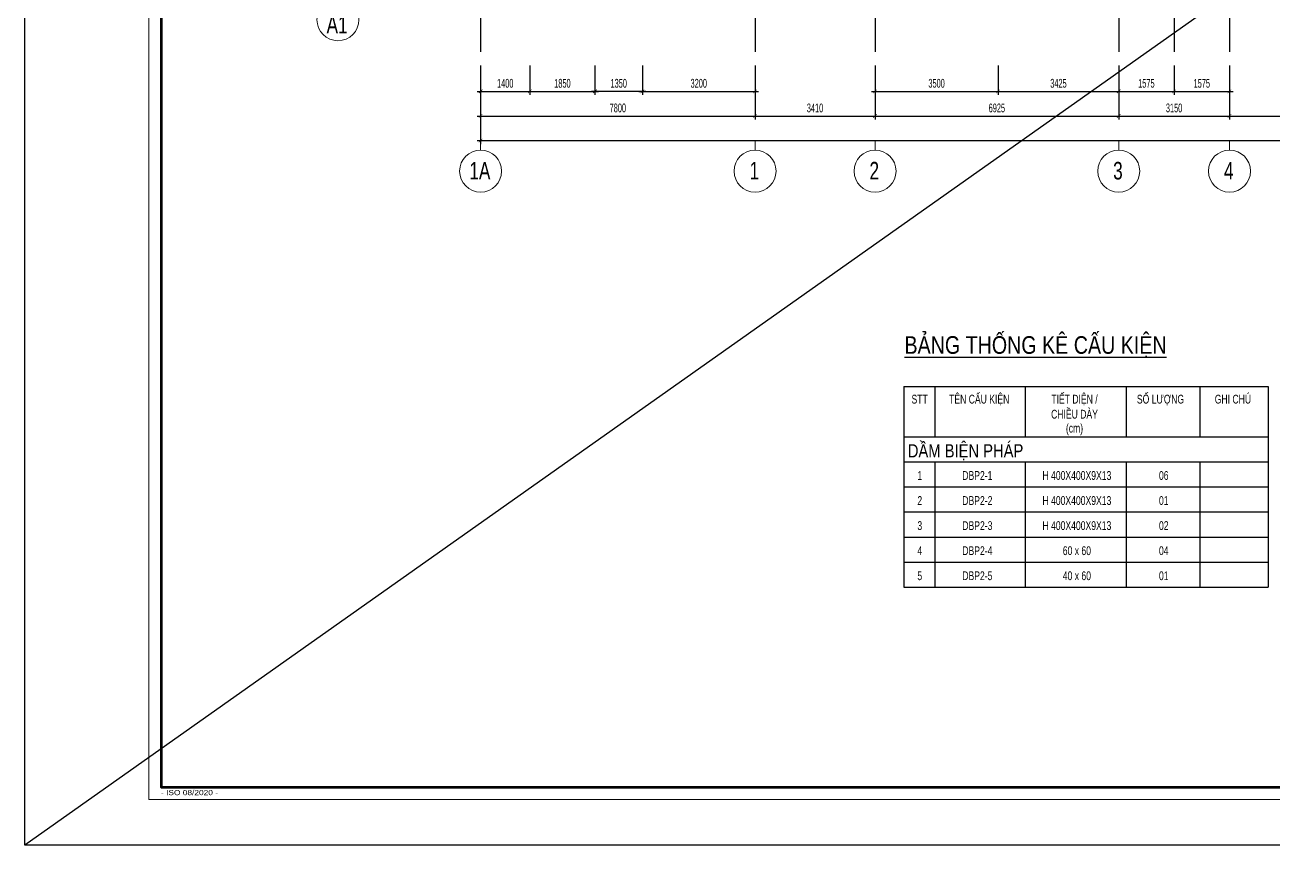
# Model space of a CAD drawing. Extents: x 71 to 1774126, y -14 to 415800.
# Drawn here: x 1549882 to 1585355, y 272647 to 295939 of the extents above; entities that cross this region are included whole.
import ezdxf
from ezdxf.enums import TextEntityAlignment as Align

# ---------------------------------------------------------------- set-up
doc = ezdxf.new("R2010")
doc.units = 0
doc.header["$LTSCALE"] = 1000
doc.header["$MEASUREMENT"] = 0
doc.header["$PDMODE"] = 3
doc.linetypes.add('CENTER2', pattern=[1.125, 0.75, -0.125, 0.125, -0.125])
doc.layers.get('0').update_dxf_attribs({"linetype": 'CONTINUOUS'})
doc.layers.get('Defpoints').update_dxf_attribs({"linetype": 'CONTINUOUS'})
for name, color, linetype, lineweight in [('CDC -TEXT KHUNG', 7, 'CONTINUOUS', 20), ('CDC-KHUNGTEN', 7, 'CONTINUOUS', 20), ('KCS_CHI', 1, 'CONTINUOUS', 15)]:
    doc.layers.add(name, color=color, linetype=linetype, lineweight=lineweight)
for name, color, linetype in [('CDC.01.AXIS', 160, 'CENTER2'), ('CDC.02.DIM', 1, 'CONTINUOUS'), ('CDC.03.BORDER', 3, 'CONTINUOUS'), ('CDC.06.TEXT', 2, 'CONTINUOUS'), ('CDC.10.HATCH', 9, 'CONTINUOUS'), ('CDC.16.BIGTEXT', 6, 'CONTINUOUS')]:
    doc.layers.add(name, color=color, linetype=linetype)
doc.layers.add('KCS_Plotter', color=11, linetype='CONTINUOUS', plot=False)
doc.styles.add('ARIAL', font='arial.ttf', dxfattribs={"width": 0.6})
doc.styles.add('KT CDC', font='arial.ttf', dxfattribs={"width": 0.85, "height": 200})
doc.dimstyles.new('100', dxfattribs={"dimscale": 100, "dimtxt": 2.5, "dimasz": 1, "dimexe": 1, "dimexo": 0, "dimgap": 1, "dimtad": 1, "dimdec": 0, "dimdsep": 46, "dimtxsty": 'ARIAL', "dimblk": 'ARCHTICK', "dimcen": 1, "dimdle": 1, "dimclrd": 1, "dimclre": 1, "dimclrt": 2, "dimadec": 0, "dimazin": 0, "dimtfac": 0.00072, "dimtdec": 0, "dimtix": 1, "dimtmove": 2, "dimatfit": 3, "dimldrblk": 'ARCHTICK', "dimfxl": 1, "dimtolj": 1, "dimarcsym": 0})

# ---------------------------------------------------------------- blocks, each defined once
blk = doc.blocks.new('TANG HAM')
at = {"layer": 'CDC.01.AXIS', "ltscale": 2}
for p, q in [((1562833, 334618), (1562833, 295176)), ((1570633, 334618), (1570633, 295176)), ((1574043, 334618), (1574043, 295176)), ((1580968, 334618), (1580968, 295176)), ((1582543, 334618), (1582543, 295176)), ((1584118, 334618), (1584118, 295176))]:
    blk.add_line(p, q, dxfattribs=at)
blk = doc.blocks.new('_ARCHTICK')
at = {"color": 0, "linetype": 'ByBlock', "const_width": 0.15}
blk.add_lwpolyline([(-0.5, -0.5), (0.5, 0.5)], dxfattribs=at)
blk = doc.blocks.new('*D3')
at = {"layer": 'CDC.02.DIM', "color": 1, "lineweight": -2, "transparency": 16777216}
for p, q in [((1564233, 294793), (1564233, 293954)), ((1566083, 294793), (1566083, 293954)), ((1564133, 294054), (1566183, 294054))]:
    blk.add_line(p, q, dxfattribs=at)
at = {"layer": 'Defpoints', "color": 0, "transparency": 16777216}
for p in [(1564233, 294793), (1566083, 294793), (1566083, 294054)]:
    blk.add_point(p, dxfattribs=at)
at = {"layer": 'CDC.02.DIM', "color": 1, "lineweight": -2, "transparency": 16777216, "xscale": 100, "yscale": 100, "zscale": 100, "rotation": 180}
blk.add_blockref('_ARCHTICK', (1564233, 294054), dxfattribs=at)
at = {"layer": 'CDC.02.DIM', "color": 1, "lineweight": -2, "transparency": 16777216, "xscale": 100, "yscale": 100, "zscale": 100}
blk.add_blockref('_ARCHTICK', (1566083, 294054), dxfattribs=at)
at = {"layer": 'CDC.02.DIM', "color": 2, "transparency": 16777216, "insert": (1565158, 294281), "char_height": 250, "attachment_point": 5, "style": 'ARIAL'}
blk.add_mtext('\\A1;1850', dxfattribs=at)
blk = doc.blocks.new('*D4')
at = {"layer": 'CDC.02.DIM', "color": 1, "lineweight": -2, "transparency": 16777216}
for p, q in [((1567433, 294793), (1567433, 293954)), ((1570633, 294793), (1570633, 293954)), ((1567333, 294054), (1570733, 294054))]:
    blk.add_line(p, q, dxfattribs=at)
at = {"layer": 'Defpoints', "color": 0, "transparency": 16777216}
for p in [(1567433, 294793), (1570633, 294793), (1570633, 294054)]:
    blk.add_point(p, dxfattribs=at)
at = {"layer": 'CDC.02.DIM', "color": 1, "lineweight": -2, "transparency": 16777216, "xscale": 100, "yscale": 100, "zscale": 100, "rotation": 180}
blk.add_blockref('_ARCHTICK', (1567433, 294054), dxfattribs=at)
at = {"layer": 'CDC.02.DIM', "color": 1, "lineweight": -2, "transparency": 16777216, "xscale": 100, "yscale": 100, "zscale": 100}
blk.add_blockref('_ARCHTICK', (1570633, 294054), dxfattribs=at)
at = {"layer": 'CDC.02.DIM', "color": 2, "transparency": 16777216, "insert": (1569033, 294281), "char_height": 250, "attachment_point": 5, "style": 'ARIAL'}
blk.add_mtext('\\A1;3200', dxfattribs=at)
blk = doc.blocks.new('*D5')
at = {"layer": 'CDC.02.DIM', "color": 1, "lineweight": -2, "transparency": 16777216}
for p, q in [((1574043, 294793), (1574043, 293954)), ((1577543, 294793), (1577543, 293954)), ((1573943, 294054), (1577643, 294054))]:
    blk.add_line(p, q, dxfattribs=at)
at = {"layer": 'Defpoints', "color": 0, "transparency": 16777216}
for p in [(1574043, 294793), (1577543, 294793), (1577543, 294054)]:
    blk.add_point(p, dxfattribs=at)
at = {"layer": 'CDC.02.DIM', "color": 1, "lineweight": -2, "transparency": 16777216, "xscale": 100, "yscale": 100, "zscale": 100, "rotation": 180}
blk.add_blockref('_ARCHTICK', (1574043, 294054), dxfattribs=at)
at = {"layer": 'CDC.02.DIM', "color": 1, "lineweight": -2, "transparency": 16777216, "xscale": 100, "yscale": 100, "zscale": 100}
blk.add_blockref('_ARCHTICK', (1577543, 294054), dxfattribs=at)
at = {"layer": 'CDC.02.DIM', "color": 2, "transparency": 16777216, "insert": (1575793, 294281), "char_height": 250, "attachment_point": 5, "style": 'ARIAL'}
blk.add_mtext('\\A1;3500', dxfattribs=at)
blk = doc.blocks.new('*D6')
at = {"layer": 'CDC.02.DIM', "color": 1, "lineweight": -2, "transparency": 16777216}
for p, q in [((1577543, 294793), (1577543, 293954)), ((1580968, 294793), (1580968, 293954)), ((1577443, 294054), (1581068, 294054))]:
    blk.add_line(p, q, dxfattribs=at)
at = {"layer": 'Defpoints', "color": 0, "transparency": 16777216}
for p in [(1577543, 294793), (1580968, 294793), (1580968, 294054)]:
    blk.add_point(p, dxfattribs=at)
at = {"layer": 'CDC.02.DIM', "color": 1, "lineweight": -2, "transparency": 16777216, "xscale": 100, "yscale": 100, "zscale": 100, "rotation": 180}
blk.add_blockref('_ARCHTICK', (1577543, 294054), dxfattribs=at)
at = {"layer": 'CDC.02.DIM', "color": 1, "lineweight": -2, "transparency": 16777216, "xscale": 100, "yscale": 100, "zscale": 100}
blk.add_blockref('_ARCHTICK', (1580968, 294054), dxfattribs=at)
at = {"layer": 'CDC.02.DIM', "color": 2, "transparency": 16777216, "insert": (1579256, 294281), "char_height": 250, "attachment_point": 5, "style": 'ARIAL'}
blk.add_mtext('\\A1;3425', dxfattribs=at)
blk = doc.blocks.new('*D17')
at = {"layer": 'CDC.02.DIM', "color": 1, "lineweight": -2, "transparency": 16777216}
for p, q in [((1562833, 294793), (1562833, 293254)), ((1570633, 294793), (1570633, 293254)), ((1562733, 293354), (1570733, 293354))]:
    blk.add_line(p, q, dxfattribs=at)
at = {"layer": 'Defpoints', "color": 0, "transparency": 16777216}
for p in [(1562833, 294793), (1570633, 294793), (1570633, 293354)]:
    blk.add_point(p, dxfattribs=at)
at = {"layer": 'CDC.02.DIM', "color": 1, "lineweight": -2, "transparency": 16777216, "xscale": 100, "yscale": 100, "zscale": 100, "rotation": 180}
blk.add_blockref('_ARCHTICK', (1562833, 293354), dxfattribs=at)
at = {"layer": 'CDC.02.DIM', "color": 1, "lineweight": -2, "transparency": 16777216, "xscale": 100, "yscale": 100, "zscale": 100}
blk.add_blockref('_ARCHTICK', (1570633, 293354), dxfattribs=at)
at = {"layer": 'CDC.02.DIM', "color": 2, "transparency": 16777216, "insert": (1566733, 293581), "char_height": 250, "attachment_point": 5, "style": 'ARIAL'}
blk.add_mtext('\\A1;7800', dxfattribs=at)
blk = doc.blocks.new('*D18')
at = {"layer": 'CDC.02.DIM', "color": 1, "lineweight": -2, "transparency": 16777216}
for p, q in [((1570633, 294793), (1570633, 293254)), ((1574043, 294793), (1574043, 293254)), ((1570533, 293354), (1574143, 293354))]:
    blk.add_line(p, q, dxfattribs=at)
at = {"layer": 'Defpoints', "color": 0, "transparency": 16777216}
for p in [(1570633, 294793), (1574043, 294793), (1574043, 293354)]:
    blk.add_point(p, dxfattribs=at)
at = {"layer": 'CDC.02.DIM', "color": 1, "lineweight": -2, "transparency": 16777216, "xscale": 100, "yscale": 100, "zscale": 100, "rotation": 180}
blk.add_blockref('_ARCHTICK', (1570633, 293354), dxfattribs=at)
at = {"layer": 'CDC.02.DIM', "color": 1, "lineweight": -2, "transparency": 16777216, "xscale": 100, "yscale": 100, "zscale": 100}
blk.add_blockref('_ARCHTICK', (1574043, 293354), dxfattribs=at)
at = {"layer": 'CDC.02.DIM', "color": 2, "transparency": 16777216, "insert": (1572338, 293581), "char_height": 250, "attachment_point": 5, "style": 'ARIAL'}
blk.add_mtext('\\A1;3410', dxfattribs=at)
blk = doc.blocks.new('*D19')
at = {"layer": 'CDC.02.DIM', "color": 1, "lineweight": -2, "transparency": 16777216}
for p, q in [((1574043, 294793), (1574043, 293254)), ((1580968, 294793), (1580968, 293254)), ((1573943, 293354), (1581068, 293354))]:
    blk.add_line(p, q, dxfattribs=at)
at = {"layer": 'Defpoints', "color": 0, "transparency": 16777216}
for p in [(1574043, 294793), (1580968, 294793), (1580968, 293354)]:
    blk.add_point(p, dxfattribs=at)
at = {"layer": 'CDC.02.DIM', "color": 1, "lineweight": -2, "transparency": 16777216, "xscale": 100, "yscale": 100, "zscale": 100, "rotation": 180}
blk.add_blockref('_ARCHTICK', (1574043, 293354), dxfattribs=at)
at = {"layer": 'CDC.02.DIM', "color": 1, "lineweight": -2, "transparency": 16777216, "xscale": 100, "yscale": 100, "zscale": 100}
blk.add_blockref('_ARCHTICK', (1580968, 293354), dxfattribs=at)
at = {"layer": 'CDC.02.DIM', "color": 2, "transparency": 16777216, "insert": (1577506, 293581), "char_height": 250, "attachment_point": 5, "style": 'ARIAL'}
blk.add_mtext('\\A1;6925', dxfattribs=at)
blk = doc.blocks.new('*D20')
at = {"layer": 'CDC.02.DIM', "color": 1, "lineweight": -2, "transparency": 16777216}
for p, q in [((1580968, 294793), (1580968, 293254)), ((1584118, 294793), (1584118, 293254)), ((1580868, 293354), (1584218, 293354))]:
    blk.add_line(p, q, dxfattribs=at)
at = {"layer": 'Defpoints', "color": 0, "transparency": 16777216}
for p in [(1580968, 294793), (1584118, 294793), (1584118, 293354)]:
    blk.add_point(p, dxfattribs=at)
at = {"layer": 'CDC.02.DIM', "color": 1, "lineweight": -2, "transparency": 16777216, "xscale": 100, "yscale": 100, "zscale": 100, "rotation": 180}
blk.add_blockref('_ARCHTICK', (1580968, 293354), dxfattribs=at)
at = {"layer": 'CDC.02.DIM', "color": 1, "lineweight": -2, "transparency": 16777216, "xscale": 100, "yscale": 100, "zscale": 100}
blk.add_blockref('_ARCHTICK', (1584118, 293354), dxfattribs=at)
at = {"layer": 'CDC.02.DIM', "color": 2, "transparency": 16777216, "insert": (1582543, 293581), "char_height": 250, "attachment_point": 5, "style": 'ARIAL'}
blk.add_mtext('\\A1;3150', dxfattribs=at)
blk = doc.blocks.new('*D21')
at = {"layer": 'CDC.02.DIM', "color": 1, "lineweight": -2, "transparency": 16777216}
for p, q in [((1584118, 294793), (1584118, 293254)), ((1587793, 294793), (1587793, 293254)), ((1584018, 293354), (1587893, 293354))]:
    blk.add_line(p, q, dxfattribs=at)
at = {"layer": 'Defpoints', "color": 0, "transparency": 16777216}
for p in [(1584118, 294793), (1587793, 294793), (1587793, 293354)]:
    blk.add_point(p, dxfattribs=at)
at = {"layer": 'CDC.02.DIM', "color": 1, "lineweight": -2, "transparency": 16777216, "xscale": 100, "yscale": 100, "zscale": 100, "rotation": 180}
blk.add_blockref('_ARCHTICK', (1584118, 293354), dxfattribs=at)
at = {"layer": 'CDC.02.DIM', "color": 1, "lineweight": -2, "transparency": 16777216, "xscale": 100, "yscale": 100, "zscale": 100}
blk.add_blockref('_ARCHTICK', (1587793, 293354), dxfattribs=at)
at = {"layer": 'CDC.02.DIM', "color": 2, "transparency": 16777216, "insert": (1585956, 293581), "char_height": 250, "attachment_point": 5, "style": 'ARIAL'}
blk.add_mtext('\\A1;3675', dxfattribs=at)
blk = doc.blocks.new('*D32')
at = {"layer": 'CDC.02.DIM', "color": 1, "lineweight": -2, "transparency": 16777216}
for p, q in [((1562833, 294793), (1562833, 292554)), ((1626193, 294793), (1626193, 292554)), ((1562733, 292654), (1626293, 292654))]:
    blk.add_line(p, q, dxfattribs=at)
at = {"layer": 'Defpoints', "color": 0, "transparency": 16777216}
for p in [(1562833, 294793), (1626193, 294793), (1626193, 292654)]:
    blk.add_point(p, dxfattribs=at)
at = {"layer": 'CDC.02.DIM', "color": 1, "lineweight": -2, "transparency": 16777216, "xscale": 100, "yscale": 100, "zscale": 100, "rotation": 180}
blk.add_blockref('_ARCHTICK', (1562833, 292654), dxfattribs=at)
at = {"layer": 'CDC.02.DIM', "color": 1, "lineweight": -2, "transparency": 16777216, "xscale": 100, "yscale": 100, "zscale": 100}
blk.add_blockref('_ARCHTICK', (1626193, 292654), dxfattribs=at)
at = {"layer": 'CDC.02.DIM', "color": 2, "transparency": 16777216, "insert": (1594513, 292881), "char_height": 250, "attachment_point": 5, "style": 'ARIAL'}
blk.add_mtext('\\A1;63360', dxfattribs=at)
blk = doc.blocks.new('*D68')
at = {"layer": 'CDC.02.DIM', "color": 1, "lineweight": -2, "transparency": 16777216}
for p, q in [((1580968, 294793), (1580968, 293954)), ((1582543, 294793), (1582543, 293954)), ((1580868, 294054), (1582643, 294054))]:
    blk.add_line(p, q, dxfattribs=at)
at = {"layer": 'Defpoints', "color": 0, "transparency": 16777216}
for p in [(1580968, 294793), (1582543, 294793), (1582543, 294054)]:
    blk.add_point(p, dxfattribs=at)
at = {"layer": 'CDC.02.DIM', "color": 1, "lineweight": -2, "transparency": 16777216, "xscale": 100, "yscale": 100, "zscale": 100, "rotation": 180}
blk.add_blockref('_ARCHTICK', (1580968, 294054), dxfattribs=at)
at = {"layer": 'CDC.02.DIM', "color": 1, "lineweight": -2, "transparency": 16777216, "xscale": 100, "yscale": 100, "zscale": 100}
blk.add_blockref('_ARCHTICK', (1582543, 294054), dxfattribs=at)
at = {"layer": 'CDC.02.DIM', "color": 2, "transparency": 16777216, "insert": (1581756, 294281), "char_height": 250, "attachment_point": 5, "style": 'ARIAL'}
blk.add_mtext('\\A1;1575', dxfattribs=at)
blk = doc.blocks.new('*D69')
at = {"layer": 'CDC.02.DIM', "color": 1, "lineweight": -2, "transparency": 16777216}
for p, q in [((1582543, 294793), (1582543, 293954)), ((1584118, 294793), (1584118, 293954)), ((1582443, 294054), (1584218, 294054))]:
    blk.add_line(p, q, dxfattribs=at)
at = {"layer": 'Defpoints', "color": 0, "transparency": 16777216}
for p in [(1582543, 294793), (1584118, 294793), (1584118, 294054)]:
    blk.add_point(p, dxfattribs=at)
at = {"layer": 'CDC.02.DIM', "color": 1, "lineweight": -2, "transparency": 16777216, "xscale": 100, "yscale": 100, "zscale": 100, "rotation": 180}
blk.add_blockref('_ARCHTICK', (1582543, 294054), dxfattribs=at)
at = {"layer": 'CDC.02.DIM', "color": 1, "lineweight": -2, "transparency": 16777216, "xscale": 100, "yscale": 100, "zscale": 100}
blk.add_blockref('_ARCHTICK', (1584118, 294054), dxfattribs=at)
at = {"layer": 'CDC.02.DIM', "color": 2, "transparency": 16777216, "insert": (1583331, 294281), "char_height": 250, "attachment_point": 5, "style": 'ARIAL'}
blk.add_mtext('\\A1;1575', dxfattribs=at)
blk = doc.blocks.new('*D78')
at = {"layer": 'CDC.02.DIM', "color": 1, "lineweight": -2, "transparency": 16777216}
for p, q in [((1566083, 294793), (1566083, 293954)), ((1567433, 294793), (1567433, 293954)), ((1567533, 294054), (1565983, 294054))]:
    blk.add_line(p, q, dxfattribs=at)
at = {"layer": 'Defpoints', "color": 0, "transparency": 16777216}
for p in [(1566083, 294793), (1567433, 294793), (1566083, 294054)]:
    blk.add_point(p, dxfattribs=at)
at = {"layer": 'CDC.02.DIM', "color": 1, "lineweight": -2, "transparency": 16777216, "xscale": 100, "yscale": 100, "zscale": 100, "rotation": 180}
blk.add_blockref('_ARCHTICK', (1566083, 294054), dxfattribs=at)
at = {"layer": 'CDC.02.DIM', "color": 1, "lineweight": -2, "transparency": 16777216, "xscale": 100, "yscale": 100, "zscale": 100}
blk.add_blockref('_ARCHTICK', (1567433, 294054), dxfattribs=at)
at = {"layer": 'CDC.02.DIM', "color": 2, "transparency": 16777216, "insert": (1566758, 294281), "char_height": 250, "attachment_point": 5, "style": 'ARIAL'}
blk.add_mtext('\\A1;1350', dxfattribs=at)
blk = doc.blocks.new('*D79')
at = {"layer": 'CDC.02.DIM', "color": 1, "lineweight": -2, "transparency": 16777216}
for p, q in [((1562833, 294793), (1562833, 293954)), ((1564233, 294793), (1564233, 293954)), ((1562733, 294054), (1564333, 294054))]:
    blk.add_line(p, q, dxfattribs=at)
at = {"layer": 'Defpoints', "color": 0, "transparency": 16777216}
for p in [(1562833, 294793), (1564233, 294793), (1564233, 294054)]:
    blk.add_point(p, dxfattribs=at)
at = {"layer": 'CDC.02.DIM', "color": 1, "lineweight": -2, "transparency": 16777216, "xscale": 100, "yscale": 100, "zscale": 100, "rotation": 180}
blk.add_blockref('_ARCHTICK', (1562833, 294054), dxfattribs=at)
at = {"layer": 'CDC.02.DIM', "color": 1, "lineweight": -2, "transparency": 16777216, "xscale": 100, "yscale": 100, "zscale": 100}
blk.add_blockref('_ARCHTICK', (1564233, 294054), dxfattribs=at)
at = {"layer": 'CDC.02.DIM', "color": 2, "transparency": 16777216, "insert": (1563533, 294281), "char_height": 250, "attachment_point": 5, "style": 'ARIAL'}
blk.add_mtext('\\A1;1400', dxfattribs=at)
blk = doc.blocks.new('KHUNG TEN')
at = {"layer": 'CDC-KHUNGTEN', "color": 8}
blk.add_lwpolyline([(75096, 1100), (83000, 1100), (83000, 58300), (3000, 58300), (3000, 1100), (75096, 1100)], dxfattribs=at)
at = {"layer": 'CDC-KHUNGTEN', "color": 255, "lineweight": 60}
blk.add_lwpolyline([(74900, 1400), (74900, 58000), (3300, 58000), (3300, 1400), (74900, 1400)], close=True, dxfattribs=at)
at = {"layer": 'Defpoints', "color": 1, "ltscale": 0.2}
blk.add_lwpolyline([(0, 0), (0, 59400), (84100, 59400), (84100, 0), (0, 0)], close=True, dxfattribs=at)
at = {"layer": 'CDC -TEXT KHUNG', "color": 6, "style": 'KT CDC', "width": 1.15}
blk.add_text('- ISO 08/2020 -', height=125.69, dxfattribs=at).set_placement((3294, 1206))

msp = doc.modelspace()

# ---------------------------------------------------------------- linework, layer by layer
at = {"layer": 'CDC.03.BORDER'}
for p, q in [((1574862, 285666.4), (1585220.4, 285666.4)), ((1574862, 285666.4), (1574862, 279970.9)), ((1575744.3, 285666.4), (1575744.3, 284242.5)), ((1578306.3, 285666.4), (1578306.3, 284242.5)), ((1581179.7, 285666.4), (1581179.7, 284242.5)), ((1583272.8, 285666.4), (1583272.8, 284242.5)), ((1585220.4, 285666.4), (1585220.4, 279970.9)), ((1574862, 284242.5), (1574862, 279970.9)), ((1574862, 284242.5), (1585220.4, 284242.5)), ((1574862, 284242.5), (1585220.4, 284242.5)), ((1574862, 284242.5), (1585220.4, 284242.5)), ((1574862, 284242.5), (1585220.4, 284242.5)), ((1574862, 283530.6), (1585220.4, 283530.6)), ((1575744.3, 283530.6), (1575744.3, 279970.9)), ((1575744.3, 283530.6), (1575744.3, 279970.9)), ((1578306.3, 283530.6), (1578306.3, 279970.9)), ((1578306.3, 283530.6), (1578306.3, 279970.9)), ((1581179.7, 283530.6), (1581179.7, 279970.9)), ((1581179.7, 283530.6), (1581179.7, 279970.9)), ((1583272.8, 283530.6), (1583272.8, 279970.9)), ((1583272.8, 283530.6), (1583272.8, 279970.9)), ((1574862, 279970.9), (1585220.4, 279970.9))]:
    msp.add_line(p, q, dxfattribs=at)
at = {"layer": 'CDC.10.HATCH'}
for p, q in [((1574862, 282818.6), (1585220.4, 282818.6)), ((1574862, 282106.7), (1585220.4, 282106.7)), ((1574862, 281394.7), (1585220.4, 281394.7)), ((1574862, 280682.8), (1585220.4, 280682.8))]:
    msp.add_line(p, q, dxfattribs=at)
at = {"layer": 'KCS_CHI'}
for p, q in [((1562833.1, 292653.6), (1562833.1, 292385.6)), ((1570633.1, 292653.6), (1570633.1, 292385.6)), ((1574043.1, 292653.6), (1574043.1, 292385.6)), ((1580968.1, 292653.6), (1580968.1, 292385.6)), ((1584118.1, 292653.6), (1584118.1, 292385.6))]:
    msp.add_line(p, q, dxfattribs=at)
for centre in [(1558779.1, 296090.2), (1562833.1, 291789), (1570633.1, 291789), (1574043.1, 291789), (1580968.1, 291789), (1584118.1, 291789)]:
    msp.add_circle(centre, 596.6, dxfattribs=at)
at = {"layer": 'KCS_Plotter'}
msp.add_line((1648599.7, 342371.6), (1549882.2, 272647.3), dxfattribs=at)

# ---------------------------------------------------------------- block references
at = {"layer": 'CDC.06.TEXT', "xscale": 1.173810693645805, "yscale": 1.173810693645805, "zscale": 1.173810693645805}
msp.add_blockref('KHUNG TEN', (1549882.2, 272647.3), dxfattribs=at)
at = {"layer": 'CDC.10.HATCH'}
msp.add_blockref('TANG HAM', (0, 0), dxfattribs=at)

# ---------------------------------------------------------------- texts
at = {"layer": 'CDC.06.TEXT', "color": 2, "style": 'ARIAL', "width": 0.7}
for s, height, p in [('STT', 250.01, (1575311.1, 285311.7)), ('TÊN CẤU KIỆN', 250.012, (1577004.7, 285311.7)), ('TIẾT DIỆN /', 250.012, (1579712.6, 285311.7)), ('SỐ LƯỢNG', 250.01, (1582156.8, 285311.7)), ('GHI CHÚ', 250.01, (1584215.2, 285311.7)), ('CHIỀU DÀY', 250.01, (1579712.6, 284884.6)), ('(cm)', 250.01, (1579712.6, 284487.9)), ('1', 250, (1575314.4, 283143.5)), ('H 400X400X9X13', 250.012, (1579780.4, 283143.5)), ('06', 250.01, (1582249.7, 283143.5)), ('2', 250, (1575314.4, 282431.6)), ('H 400X400X9X13', 250.012, (1579780.4, 282431.6)), ('01', 250.01, (1582249.7, 282431.6)), ('3', 250, (1575314.4, 281719.6)), ('H 400X400X9X13', 250.012, (1579780.4, 281719.6)), ('02', 250.01, (1582249.7, 281719.6)), ('4', 250, (1575314.4, 281007.7)), ('60 x 60', 250.01, (1579780.4, 281007.7)), ('04', 250.01, (1582249.7, 281007.7)), ('5', 250, (1575314.4, 280295.8)), ('40 x 60', 250.01, (1579780.4, 280295.8)), ('01', 250.01, (1582249.7, 280295.8))]:
    msp.add_text(s, height=height, dxfattribs=at).set_placement(p, align=Align.MIDDLE_CENTER)
for s, p in [('DBP2-1', (1576523.7, 283143.5)), ('DBP2-2', (1576523.7, 282431.6)), ('DBP2-3', (1576523.7, 281719.6)), ('DBP2-4', (1576523.7, 281007.7)), ('DBP2-5', (1576523.7, 280295.8))]:
    msp.add_text(s, height=250.01, dxfattribs=at).set_placement(p, align=Align.MIDDLE_LEFT)
at = {"layer": 'CDC.16.BIGTEXT', "style": 'ARIAL', "width": 0.8}
for s, height, p in [('%%UBẢNG THỐNG KÊ CẤU KIỆN', 500, (1578605.3, 286849.8)), ('DẦM BIỆN PHÁP', 375, (1576616.5, 283845))]:
    msp.add_text(s, height=height, dxfattribs=at).set_placement(p, align=Align.MIDDLE_CENTER)
at = {"layer": 'CDC.16.BIGTEXT', "char_height": 500, "width": 464.64, "line_spacing_factor": 0.938532}
for s, insert, attachment_point in [('{\\fArial|b0|i0|c0|p34;\\W0.7;A1}', (1558753.9, 295699.5), 8), ('{\\fArial|b0|i0|c0|p34;\\W0.7;1A}', (1562812.1, 292050.7), 2), ('{\\fArial|b0|i0|c0|p34;\\W0.7;1}', (1570612.1, 292050.7), 2), ('{\\fArial|b0|i0|c0|p34;\\W0.7;2}', (1574022.1, 292050.7), 2), ('{\\fArial|b0|i0|c0|p34;\\W0.7;3}', (1580947.1, 292050.7), 2), ('{\\fArial|b0|i0|c0|p34;\\W0.7;4}', (1584097.1, 292050.7), 2)]:
    msp.add_mtext(s, dxfattribs=dict(at, insert=insert, attachment_point=attachment_point))

# ---------------------------------------------------------------- dimensions: what is measured, and where the dimension line sits
at = {"layer": 'CDC.02.DIM'}
for base, p1, p2, picture, middle in [((1570633.1, 293353.6), (1562833.1, 294792.9), (1570633.1, 294792.9), '*D17', (1566733.1, 293581.3)), ((1626193.1, 292653.6), (1562833.1, 294792.9), (1626193.1, 294792.9), '*D32', (1594513.1, 292881.4)), ((1566083.1, 294053.6), (1564233.1, 294792.9), (1566083.1, 294792.9), '*D3', (1565158.1, 294281.3)), ((1570633.1, 294053.6), (1567433.1, 294792.9), (1570633.1, 294792.9), '*D4', (1569033.1, 294281.4)), ((1574043.1, 293353.6), (1570633.1, 294792.9), (1574043.1, 294792.9), '*D18', (1572338.1, 293581.4)), ((1577543.1, 294053.6), (1574043.1, 294792.9), (1577543.1, 294792.9), '*D5', (1575793.1, 294281.4)), ((1580968.1, 293353.6), (1574043.1, 294792.9), (1580968.1, 294792.9), '*D19', (1577505.6, 293581.3)), ((1580968.1, 294053.6), (1577543.1, 294792.9), (1580968.1, 294792.9), '*D6', (1579255.6, 294281.4)), ((1584118.1, 293353.6), (1580968.1, 294792.9), (1584118.1, 294792.9), '*D20', (1582543.1, 293581.4)), ((1582543.1, 294053.6), (1580968.1, 294792.9), (1582543.1, 294792.9), '*D68', (1581755.6, 294281.3)), ((1584118.1, 294053.6), (1582543.1, 294792.9), (1584118.1, 294792.9), '*D69', (1583330.6, 294281.3)), ((1587793.1, 293353.6), (1584118.1, 294792.9), (1587793.1, 294792.9), '*D21', (1585955.6, 293581.4))]:
    dim = msp.add_linear_dim(base=base, p1=p1, p2=p2, dimstyle='100', dxfattribs=at)
    dim.commit()
    dim.dimension.update_dxf_attribs({"geometry": picture, "text_midpoint": middle})
for base, p1, p2, picture, middle in [((1564233.1, 294053.6), (1562833.1, 294792.9), (1564233.1, 294792.9), '*D79', (1563533.1, 294281.3)), ((1566083.1, 294053.6), (1567433.1, 294792.9), (1566083.1, 294792.9), '*D78', (1566758.1, 294281.4))]:
    dim = msp.add_linear_dim(base=base, p1=p1, p2=p2, dimstyle='100', override={"dimarcsym": 1}, dxfattribs=at)
    dim.commit()
    dim.dimension.update_dxf_attribs({"geometry": picture, "text_midpoint": middle})

doc.saveas('drawing.dxf')
